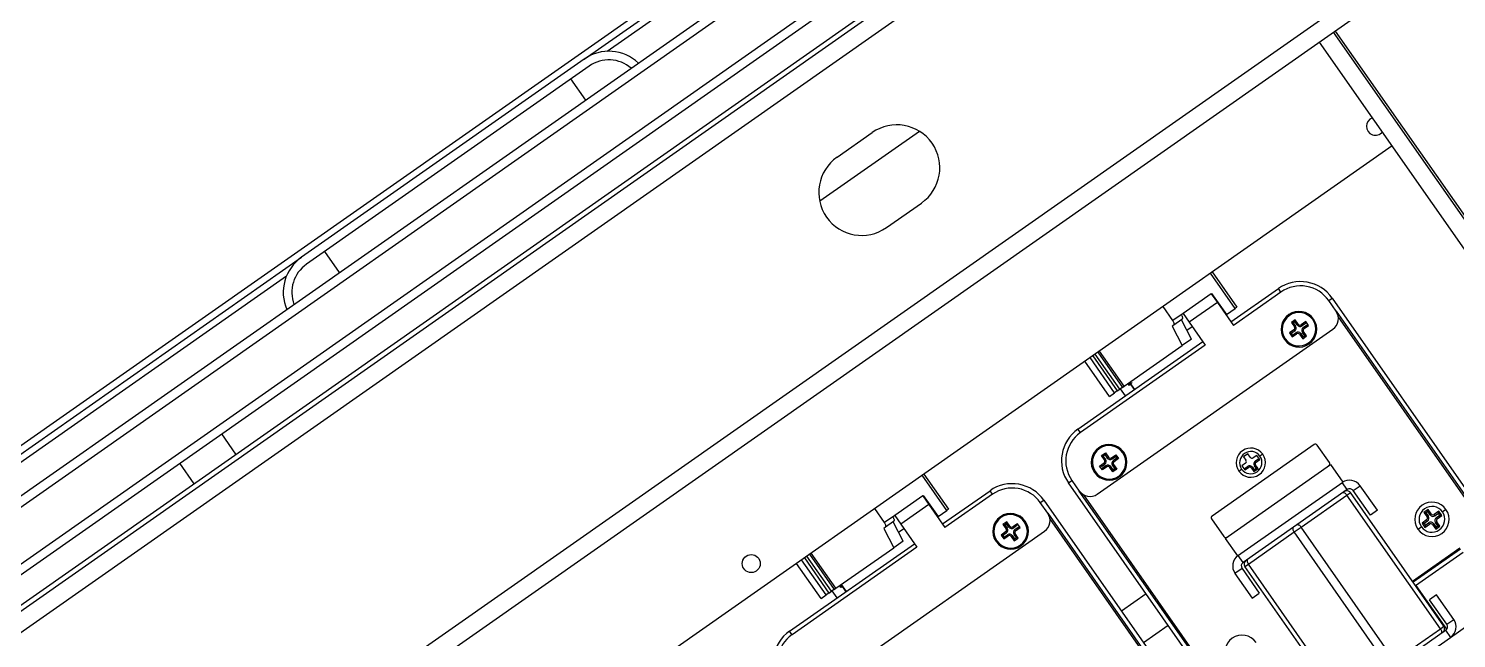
# Model space of a CAD drawing. Header units: millimetres. Extents: x 152904052 to 153933663, y 538271515 to 539240469.
# Drawn here: x 153353974.4 to 153354307, y 538947797.8 to 538947939.8 of the extents above; entities that cross this region are included whole.
import ezdxf

# ---------------------------------------------------------------- set-up
doc = ezdxf.new("R2010")
doc.units = ezdxf.units.MM
doc.layers.add('POWR', color=5, linetype='Continuous')

msp = doc.modelspace()

# ---------------------------------------------------------------- linework, layer by layer
at = {"layer": 'POWR', "color": 7}
for p, q in [((153353877.53, 538947776.12), (153354778.6, 538948407.06)), ((153353887.22, 538947771.19), (153354779.93, 538948396.27)), ((153353886.7, 538947768.26), (153354782.86, 538948395.75)), ((153353892.9, 538947759.41), (153354789.05, 538948386.91)), ((153353895.88, 538947758.94), (153354788.48, 538948383.94)), ((153354776.25, 538948366.83), (153353015.07, 538947133.64)), ((153354778.6, 538948363.48), (153353017.42, 538947130.29)), ((153353921.59, 538947769.86), (153354771.46, 538948364.95)), ((153354828.38, 538948328.99), (153353032.8, 538947071.71)), ((153354801.24, 538948304.99), (153353955.47, 538947712.77)), ((153354103.88, 538947932.66), (153354132.23, 538947952.51)), ((153354128.7, 538947948.08), (153354109.25, 538947934.46)), ((153354465.06, 538947672.35), (153354278.42, 538947938.9)), ((153354278.83, 538947939.19), (153354465.47, 538947672.63)), ((153354461.78, 538947670.05), (153354275.14, 538947936.61)), ((153354103.88, 538947932.66), (153354038.02, 538947886.55)), ((153354105.03, 538947931.02), (153354039.17, 538947884.91)), ((153354104.21, 538947923.13), (153354100.77, 538947928.04)), ((153354181.99, 538947915.84), (153354158.73, 538947899.56)), ((153354162.78, 538947909.81), (153354170.97, 538947915.54)), ((153354292.06, 538947912.44), (153353980.34, 538947694.17)), ((153354174.25, 538947893.43), (153354182.44, 538947899.16)), ((153354046.87, 538947882.98), (153354043.43, 538947887.89)), ((153353878.45, 538947774.81), (153354038.02, 538947886.55)), ((153354034.5, 538947882.12), (153353880.68, 538947774.42)), ((153354255.51, 538947874.64), (153354249.77, 538947882.83)), ((153354250.18, 538947883.11), (153354255.92, 538947874.92)), ((153354249.92, 538947878.05), (153354243.37, 538947873.46)), ((153354250.02, 538947878.12), (153354249.92, 538947878.05)), ((153354249.92, 538947878.05), (153354251.35, 538947876)), ((153354250.02, 538947878.12), (153354253.46, 538947873.2)), ((153354250.19, 538947877.87), (153354250.09, 538947877.8)), ((153354250.25, 538947877.79), (153354250.19, 538947877.66)), ((153354254.51, 538947871.49), (153354265.57, 538947879.24)), ((153354266.14, 538947878.42), (153354255.08, 538947870.68)), ((153354266.14, 538947878.42), (153354265.57, 538947879.24)), ((153354241.01, 538947871.81), (153354238.71, 538947875.08)), ((153354251.35, 538947876), (153354244.8, 538947871.41)), ((153354251.35, 538947876), (153354255.08, 538947870.68)), ((153354253.46, 538947873.2), (153354255.51, 538947874.64)), ((153354255.92, 538947874.92), (153354255.51, 538947874.64)), ((153354277.28, 538947876.45), (153354278.1, 538947877.03)), ((153354279, 538947874), (153354277.28, 538947876.45)), ((153354278.1, 538947877.03), (153354310.79, 538947830.34)), ((153354279, 538947874), (153354309.98, 538947829.76)), ((153354241.19, 538947870.71), (153354240.85, 538947870.47)), ((153354240.85, 538947870.47), (153354243.14, 538947865.98)), ((153354243.37, 538947873.46), (153354241.01, 538947871.81)), ((153354243.1, 538947872.05), (153354241.19, 538947870.71)), ((153354245.31, 538947867.49), (153354243.02, 538947871.99)), ((153354243.37, 538947873.46), (153354244.8, 538947871.41)), ((153354244.8, 538947871.41), (153354248.53, 538947866.09)), ((153354253.46, 538947873.2), (153354253.36, 538947873.13)), ((153354269.49, 538947871.98), (153354268.59, 538947871.34)), ((153354268.59, 538947871.34), (153354269.31, 538947870.32)), ((153354269.02, 538947871.27), (153354268.59, 538947871.34)), ((153354269.42, 538947871.55), (153354269.02, 538947871.27)), ((153354269.02, 538947871.27), (153354269.56, 538947870.5)), ((153354269.56, 538947870.5), (153354269.31, 538947870.32)), ((153354269.42, 538947871.55), (153354269.49, 538947871.98)), ((153354269.96, 538947870.78), (153354269.42, 538947871.55)), ((153354270.21, 538947870.95), (153354269.49, 538947871.98)), ((153354269.96, 538947870.78), (153354270.21, 538947870.95)), ((153354271.93, 538947871.55), (153354270.9, 538947870.83)), ((153354271.08, 538947870.58), (153354270.9, 538947870.83)), ((153354271.85, 538947871.12), (153354271.08, 538947870.58)), ((153354271.36, 538947870.18), (153354272.13, 538947870.72)), ((153354271.54, 538947869.93), (153354272.56, 538947870.64)), ((153354271.85, 538947871.12), (153354271.93, 538947871.55)), ((153354272.56, 538947870.64), (153354271.93, 538947871.55)), ((153354272.13, 538947870.72), (153354272.56, 538947870.64)), ((153354273.55, 538947872.01), (153354273.76, 538947872.16)), ((153354309.73, 538947829.59), (153354279.51, 538947872.75)), ((153354223.38, 538947831.39), (153354278.27, 538947869.82)), ((153354245.31, 538947867.49), (153354243.14, 538947865.98)), ((153354244.25, 538947869.56), (153354245.49, 538947870.43)), ((153354267.17, 538947867.54), (153354266.96, 538947867.4)), ((153354269.18, 538947869.62), (153354268.16, 538947868.91)), ((153354268.16, 538947868.91), (153354268.79, 538947868.01)), ((153354268.59, 538947868.83), (153354268.16, 538947868.91)), ((153354269.36, 538947869.37), (153354268.59, 538947868.83)), ((153354268.59, 538947868.83), (153354268.87, 538947868.43)), ((153354268.79, 538947868.01), (153354269.82, 538947868.72)), ((153354268.87, 538947868.43), (153354268.79, 538947868.01)), ((153354268.87, 538947868.43), (153354269.64, 538947868.97)), ((153354269.36, 538947869.37), (153354269.18, 538947869.62)), ((153354269.64, 538947868.97), (153354269.82, 538947868.72)), ((153354270.76, 538947868.78), (153354270.51, 538947868.6)), ((153354270.51, 538947868.6), (153354271.23, 538947867.58)), ((153354270.76, 538947868.78), (153354271.3, 538947868)), ((153354271.16, 538947869.06), (153354271.41, 538947869.23)), ((153354271.7, 538947868.28), (153354271.16, 538947869.06)), ((153354271.23, 538947867.58), (153354272.13, 538947868.21)), ((153354271.3, 538947868), (153354271.23, 538947867.58)), ((153354271.3, 538947868), (153354271.7, 538947868.28)), ((153354271.36, 538947870.18), (153354271.54, 538947869.93)), ((153354272.13, 538947868.21), (153354271.41, 538947869.23)), ((153354271.7, 538947868.28), (153354272.13, 538947868.21)), ((153354218.87, 538947846.54), (153354247.95, 538947866.91)), ((153354248.53, 538947866.09), (153354219.45, 538947845.72)), ((153354228.63, 538947855.81), (153354222.89, 538947864.01)), ((153354223.52, 538947864.45), (153354229.25, 538947856.25)), ((153354223.52, 538947864.44), (153354229.25, 538947856.25)), ((153354229.64, 538947856.52), (153354223.9, 538947864.71)), ((153354229.64, 538947856.52), (153354243.14, 538947865.98)), ((153354226.23, 538947854.14), (153354220.49, 538947862.33)), ((153354227.43, 538947854.97), (153354221.69, 538947863.17)), ((153354222.32, 538947863.61), (153354228.05, 538947855.41)), ((153354222.32, 538947863.6), (153354228.05, 538947855.41)), ((153354230.59, 538947857.19), (153354230.78, 538947857.19)), ((153354230.83, 538947857.36), (153354231.98, 538947855.72)), ((153354230.9, 538947857.41), (153354232.05, 538947855.77)), ((153354226.23, 538947854.14), (153354227.43, 538947854.97)), ((153354228.05, 538947855.41), (153354227.43, 538947854.97)), ((153354228.05, 538947855.41), (153354228.63, 538947855.81)), ((153354228.05, 538947855.41), (153354228.05, 538947855.41)), ((153354229.25, 538947856.25), (153354228.63, 538947855.81)), ((153354229.93, 538947854.29), (153354228.79, 538947855.93)), ((153354229.25, 538947856.25), (153354229.64, 538947856.52)), ((153354229.25, 538947856.25), (153354229.25, 538947856.25)), ((153354230.88, 538947856.78), (153354231.1, 538947856.97)), ((153354022.76, 538947840.7), (153354019.43, 538947845.45)), ((153354219.45, 538947845.72), (153354218.87, 538947846.54)), ((153354224.36, 538947840.37), (153354225.26, 538947841)), ((153354224.78, 538947840.3), (153354225.18, 538947840.58)), ((153354225.18, 538947840.58), (153354225.26, 538947841)), ((153354225.18, 538947840.58), (153354225.72, 538947839.8)), ((153354225.26, 538947841), (153354225.97, 538947839.98)), ((153354226.67, 538947839.86), (153354227.69, 538947840.57)), ((153354227.62, 538947840.15), (153354227.69, 538947840.57)), ((153354227.69, 538947840.57), (153354228.33, 538947839.67)), ((153354229.32, 538947841.04), (153354229.53, 538947841.18)), ((153354273.89, 538947842.95), (153354250.13, 538947826.31)), ((153354258.43, 538947840.79), (153354257.44, 538947840.1)), ((153354259, 538947839.97), (153354258.43, 538947840.79)), ((153354261.93, 538947840.68), (153354261.27, 538947840.22)), ((153354277.45, 538947838.73), (153354274.58, 538947842.82)), ((153354009.6, 538947838.57), (153354012.93, 538947833.82)), ((153354223.93, 538947837.93), (153354224.95, 538947838.65)), ((153354224.56, 538947837.03), (153354223.93, 538947837.93)), ((153354224.35, 538947837.86), (153354223.93, 538947837.93)), ((153354224.35, 538947837.86), (153354225.13, 538947838.4)), ((153354224.78, 538947840.3), (153354224.36, 538947840.37)), ((153354225.07, 538947839.35), (153354224.36, 538947840.37)), ((153354225.58, 538947837.75), (153354224.56, 538947837.03)), ((153354224.63, 538947837.46), (153354224.56, 538947837.03)), ((153354225.4, 538947838), (153354224.63, 538947837.46)), ((153354225.32, 538947839.52), (153354224.78, 538947840.3)), ((153354225.13, 538947838.4), (153354224.95, 538947838.65)), ((153354225.32, 538947839.52), (153354225.07, 538947839.35)), ((153354225.4, 538947838), (153354225.58, 538947837.75)), ((153354225.72, 538947839.8), (153354225.97, 538947839.98)), ((153354226.53, 538947837.8), (153354226.28, 538947837.63)), ((153354226.99, 538947836.6), (153354226.28, 538947837.63)), ((153354227.07, 538947837.03), (153354226.53, 538947837.8)), ((153354226.85, 538947839.6), (153354226.67, 538947839.86)), ((153354226.85, 538947839.6), (153354227.62, 538947840.15)), ((153354226.93, 538947838.08), (153354227.18, 538947838.26)), ((153354226.93, 538947838.08), (153354227.47, 538947837.31)), ((153354227.9, 538947837.23), (153354226.99, 538947836.6)), ((153354227.47, 538947837.31), (153354227.07, 538947837.03)), ((153354227.9, 538947839.75), (153354227.13, 538947839.21)), ((153354227.13, 538947839.21), (153354227.3, 538947838.95)), ((153354227.18, 538947838.26), (153354227.9, 538947837.23)), ((153354228.33, 538947839.67), (153354227.3, 538947838.95)), ((153354227.47, 538947837.31), (153354227.9, 538947837.23)), ((153354227.62, 538947840.15), (153354227.9, 538947839.75)), ((153354227.9, 538947839.75), (153354228.33, 538947839.67)), ((153354253.16, 538947821.11), (153354277.74, 538947838.32)), ((153354256.36, 538947836.78), (153354257.01, 538947837.23)), ((153354257.9, 538947838.59), (153354257.08, 538947838.01)), ((153354257.08, 538947838.01), (153354257.76, 538947837.03)), ((153354257.44, 538947840.1), (153354258.02, 538947839.28)), ((153354257.76, 538947837.03), (153354258.58, 538947837.6)), ((153354257.84, 538947837.46), (153354257.76, 538947837.03)), ((153354257.84, 538947837.46), (153354258.41, 538947837.85)), ((153354258.41, 538947837.85), (153354258.58, 538947837.6)), ((153354259.53, 538947837.66), (153354259.28, 538947837.48)), ((153354259.28, 538947837.48), (153354259.85, 538947836.66)), ((153354259.53, 538947837.66), (153354259.93, 538947837.09)), ((153354260.52, 538947840.42), (153354259.7, 538947839.85)), ((153354259.85, 538947836.66), (153354260.84, 538947837.35)), ((153354259.93, 538947837.09), (153354260.41, 538947837.43)), ((153354260.01, 538947837.99), (153354260.26, 538947838.17)), ((153354260.41, 538947837.43), (153354260.01, 538947837.99)), ((153354260.21, 538947839.12), (153354260.78, 538947839.51)), ((153354260.21, 538947839.12), (153354260.39, 538947838.87)), ((153354260.84, 538947837.35), (153354260.26, 538947838.17)), ((153354260.39, 538947838.87), (153354261.21, 538947839.44)), ((153354260.41, 538947837.43), (153354260.84, 538947837.35)), ((153354261.21, 538947839.44), (153354260.52, 538947840.42)), ((153354260.78, 538947839.51), (153354261.21, 538947839.44)), ((153354277.74, 538947838.32), (153354280.61, 538947834.22)), ((153354188.34, 538947827.6), (153354182.6, 538947835.79)), ((153354183.01, 538947836.08), (153354188.75, 538947827.89)), ((153354216.66, 538947834.01), (153354217.48, 538947834.58)), ((153354249.36, 538947787.32), (153354216.66, 538947834.01)), ((153354217.48, 538947834.58), (153354219.2, 538947832.13)), ((153354222.93, 538947836.57), (153354222.73, 538947836.42)), ((153354227.07, 538947837.03), (153354226.99, 538947836.6)), ((153354256.03, 538947817.02), (153354280.61, 538947834.22)), ((153354259.93, 538947837.09), (153354259.85, 538947836.66)), ((153354281.59, 538947832.47), (153354280.44, 538947834.11)), ((153354182.75, 538947831.01), (153354176.2, 538947826.43)), ((153354182.85, 538947831.08), (153354182.75, 538947831.01)), ((153354182.75, 538947831.01), (153354184.18, 538947828.97)), ((153354182.85, 538947831.08), (153354186.29, 538947826.17)), ((153354183.02, 538947830.84), (153354182.92, 538947830.77)), ((153354183.08, 538947830.75), (153354183.02, 538947830.63)), ((153354187.34, 538947824.46), (153354198.4, 538947832.2)), ((153354198.97, 538947831.39), (153354187.91, 538947823.64)), ((153354198.97, 538947831.39), (153354198.4, 538947832.2)), ((153354250.18, 538947787.89), (153354219.2, 538947832.13)), ((153354220.2, 538947831.23), (153354250.42, 538947788.06)), ((153354281.59, 538947832.47), (153354257.34, 538947815.49)), ((153354270.86, 538947823.74), (153354281.51, 538947831.19)), ((153354281.51, 538947831.19), (153354282.33, 538947831.77)), ((153354303.3, 538947800.06), (153354281.51, 538947831.19)), ((153354304.12, 538947800.64), (153354282.33, 538947831.77)), ((153354282.98, 538947832.22), (153354284.62, 538947833.37)), ((153354287, 538947826.49), (153354282.98, 538947832.22)), ((153354288.63, 538947827.64), (153354284.62, 538947833.37)), ((153354173.84, 538947824.77), (153354171.54, 538947828.05)), ((153354184.18, 538947828.97), (153354177.63, 538947824.38)), ((153354184.18, 538947828.97), (153354187.91, 538947823.64)), ((153354186.29, 538947826.17), (153354188.34, 538947827.6)), ((153354188.75, 538947827.89), (153354188.34, 538947827.6)), ((153354210.11, 538947829.42), (153354210.93, 538947829.99)), ((153354211.83, 538947826.96), (153354210.11, 538947829.42)), ((153354210.93, 538947829.99), (153354243.62, 538947783.3)), ((153354288.63, 538947827.64), (153354287, 538947826.49)), ((153354300.45, 538947827.85), (153354299.46, 538947827.16)), ((153354300.36, 538947827.36), (153354299.95, 538947827.08)), ((153354300.36, 538947827.36), (153354300.45, 538947827.85)), ((153354300.91, 538947826.59), (153354300.36, 538947827.36)), ((153354301.19, 538947826.79), (153354300.45, 538947827.85)), ((153354302.95, 538947827.41), (153354301.89, 538947826.66)), ((153354302.87, 538947826.92), (153354302.95, 538947827.41)), ((153354303.64, 538947826.43), (153354302.95, 538947827.41)), ((153354304.61, 538947827.84), (153354303.79, 538947827.26)), ((153354176.2, 538947826.43), (153354173.84, 538947824.77)), ((153354175.93, 538947825.02), (153354174.02, 538947823.68)), ((153354178.14, 538947820.46), (153354175.85, 538947824.96)), ((153354176.2, 538947826.43), (153354177.63, 538947824.38)), ((153354177.63, 538947824.38), (153354181.36, 538947819.05)), ((153354186.29, 538947826.17), (153354186.19, 538947826.1)), ((153354202.32, 538947824.94), (153354201.42, 538947824.31)), ((153354201.42, 538947824.31), (153354202.14, 538947823.29)), ((153354201.85, 538947824.24), (153354201.42, 538947824.31)), ((153354202.25, 538947824.52), (153354201.85, 538947824.24)), ((153354201.85, 538947824.24), (153354202.39, 538947823.46)), ((153354202.25, 538947824.52), (153354202.32, 538947824.94)), ((153354202.79, 538947823.74), (153354202.25, 538947824.52)), ((153354203.04, 538947823.92), (153354202.32, 538947824.94)), ((153354202.79, 538947823.74), (153354203.04, 538947823.92)), ((153354204.76, 538947824.51), (153354203.73, 538947823.8)), ((153354204.68, 538947824.09), (153354203.91, 538947823.54)), ((153354204.68, 538947824.09), (153354204.76, 538947824.51)), ((153354205.39, 538947823.61), (153354204.76, 538947824.51)), ((153354206.38, 538947824.98), (153354206.59, 538947825.12)), ((153354211.83, 538947826.96), (153354242.8, 538947782.73)), ((153354242.56, 538947782.56), (153354212.34, 538947825.72)), ((153354250.01, 538947825.62), (153354252.88, 538947821.52)), ((153354300.09, 538947825.4), (153354299.02, 538947824.66)), ((153354299.02, 538947824.66), (153354299.71, 538947823.67)), ((153354299.51, 538947824.57), (153354299.02, 538947824.66)), ((153354299.46, 538947827.16), (153354300.21, 538947826.1)), ((153354299.95, 538947827.08), (153354299.46, 538947827.16)), ((153354300.29, 538947825.11), (153354299.51, 538947824.57)), ((153354299.51, 538947824.57), (153354299.8, 538947824.16)), ((153354299.71, 538947823.67), (153354300.78, 538947824.42)), ((153354299.8, 538947824.16), (153354299.71, 538947823.67)), ((153354299.8, 538947824.16), (153354300.57, 538947824.71)), ((153354299.95, 538947827.08), (153354300.5, 538947826.3)), ((153354300.29, 538947825.11), (153354300.09, 538947825.4)), ((153354300.5, 538947826.3), (153354300.21, 538947826.1)), ((153354300.57, 538947824.71), (153354300.78, 538947824.42)), ((153354300.91, 538947826.59), (153354301.19, 538947826.79)), ((153354301.76, 538947824.5), (153354301.47, 538947824.3)), ((153354301.47, 538947824.3), (153354302.22, 538947823.23)), ((153354301.76, 538947824.5), (153354302.3, 538947823.72)), ((153354302.09, 538947826.38), (153354301.89, 538947826.66)), ((153354302.87, 538947826.92), (153354302.09, 538947826.38)), ((153354302.17, 538947824.78), (153354302.46, 538947824.99)), ((153354302.71, 538947824.01), (153354302.17, 538947824.78)), ((153354302.22, 538947823.23), (153354303.2, 538947823.92)), ((153354302.3, 538947823.72), (153354302.71, 538947824.01)), ((153354302.38, 538947825.97), (153354303.15, 538947826.51)), ((153354302.38, 538947825.97), (153354302.58, 538947825.68)), ((153354303.2, 538947823.92), (153354302.46, 538947824.99)), ((153354302.58, 538947825.68), (153354303.64, 538947826.43)), ((153354302.71, 538947824.01), (153354303.2, 538947823.92)), ((153354303.15, 538947826.51), (153354302.87, 538947826.92)), ((153354303.15, 538947826.51), (153354303.64, 538947826.43)), ((153354156.21, 538947784.36), (153354211.1, 538947822.79)), ((153354174.02, 538947823.68), (153354173.68, 538947823.44)), ((153354173.68, 538947823.44), (153354175.97, 538947818.94)), ((153354177.08, 538947822.53), (153354178.32, 538947823.39)), ((153354202.01, 538947822.59), (153354200.99, 538947821.87)), ((153354200.99, 538947821.87), (153354201.62, 538947820.97)), ((153354201.42, 538947821.8), (153354200.99, 538947821.87)), ((153354202.19, 538947822.34), (153354201.42, 538947821.8)), ((153354201.42, 538947821.8), (153354201.7, 538947821.4)), ((153354201.62, 538947820.97), (153354202.64, 538947821.69)), ((153354201.7, 538947821.4), (153354201.62, 538947820.97)), ((153354201.7, 538947821.4), (153354202.47, 538947821.94)), ((153354202.19, 538947822.34), (153354202.01, 538947822.59)), ((153354202.39, 538947823.46), (153354202.14, 538947823.29)), ((153354202.47, 538947821.94), (153354202.64, 538947821.69)), ((153354203.59, 538947821.74), (153354203.34, 538947821.57)), ((153354203.34, 538947821.57), (153354204.06, 538947820.54)), ((153354203.59, 538947821.74), (153354204.13, 538947820.97)), ((153354203.91, 538947823.54), (153354203.73, 538947823.8)), ((153354203.99, 538947822.02), (153354204.24, 538947822.2)), ((153354204.53, 538947821.25), (153354203.99, 538947822.02)), ((153354204.06, 538947820.54), (153354204.96, 538947821.17)), ((153354204.13, 538947820.97), (153354204.06, 538947820.54)), ((153354204.13, 538947820.97), (153354204.53, 538947821.25)), ((153354204.19, 538947823.15), (153354204.96, 538947823.69)), ((153354204.19, 538947823.15), (153354204.37, 538947822.89)), ((153354204.96, 538947821.17), (153354204.24, 538947822.2)), ((153354204.37, 538947822.89), (153354205.39, 538947823.61)), ((153354204.53, 538947821.25), (153354204.96, 538947821.17)), ((153354204.96, 538947823.69), (153354205.39, 538947823.61)), ((153354253.16, 538947821.11), (153354256.03, 538947817.02)), ((153354258.57, 538947815.13), (153354269.22, 538947822.59)), ((153354269.22, 538947822.59), (153354270.86, 538947823.74)), ((153354291.02, 538947791.46), (153354269.22, 538947822.59)), ((153354292.65, 538947792.61), (153354270.86, 538947823.74)), ((153354298.06, 538947823.25), (153354298.88, 538947823.82)), ((153354302.3, 538947823.72), (153354302.22, 538947823.23)), ((153354151.7, 538947799.51), (153354180.78, 538947819.87)), ((153354181.36, 538947819.05), (153354152.28, 538947798.69)), ((153354156.35, 538947817.41), (153354162.08, 538947809.22)), ((153354156.35, 538947817.41), (153354162.08, 538947809.22)), ((153354162.47, 538947809.49), (153354156.73, 538947817.68)), ((153354162.47, 538947809.49), (153354175.97, 538947818.94)), ((153354178.14, 538947820.46), (153354175.97, 538947818.94)), ((153354199.99, 538947820.51), (153354199.79, 538947820.36)), ((153354296.78, 538947811.12), (153354307.84, 538947818.87)), ((153354308.01, 538947818.62), (153354296.95, 538947810.88)), ((153354308.58, 538947817.8), (153354297.53, 538947810.06)), ((153354159.06, 538947807.1), (153354153.32, 538947815.29)), ((153354160.26, 538947807.94), (153354154.52, 538947816.13)), ((153354155.15, 538947816.57), (153354160.88, 538947808.38)), ((153354155.15, 538947816.57), (153354160.88, 538947808.38)), ((153354161.46, 538947808.78), (153354155.72, 538947816.97)), ((153354257.1, 538947814.1), (153354255.46, 538947812.95)), ((153354257.34, 538947815.49), (153354256.19, 538947817.13)), ((153354257.1, 538947814.1), (153354261.11, 538947808.37)), ((153354257.75, 538947814.56), (153354258.57, 538947815.13)), ((153354279.55, 538947783.43), (153354257.75, 538947814.56)), ((153354280.37, 538947784), (153354258.57, 538947815.13)), ((153354255.46, 538947812.95), (153354259.47, 538947807.22)), ((153354159.06, 538947807.1), (153354160.26, 538947807.94)), ((153354160.88, 538947808.38), (153354160.26, 538947807.94)), ((153354160.88, 538947808.38), (153354161.46, 538947808.78)), ((153354160.88, 538947808.38), (153354160.88, 538947808.38)), ((153354162.08, 538947809.22), (153354161.46, 538947808.78)), ((153354162.76, 538947807.25), (153354161.62, 538947808.89)), ((153354162.08, 538947809.22), (153354162.47, 538947809.49)), ((153354162.08, 538947809.22), (153354162.08, 538947809.22)), ((153354163.42, 538947810.16), (153354163.61, 538947810.15)), ((153354163.71, 538947809.75), (153354163.52, 538947809.67)), ((153354163.66, 538947810.33), (153354164.81, 538947808.69)), ((153354163.71, 538947809.75), (153354163.93, 538947809.94)), ((153354163.73, 538947810.37), (153354164.88, 538947808.74)), ((153354234.73, 538947808.21), (153354229, 538947804.19)), ((153354259.47, 538947807.22), (153354261.11, 538947808.37)), ((153354304.81, 538947800), (153354297.69, 538947810.17)), ((153354302.4, 538947807.98), (153354300.76, 538947806.83)), ((153354306.42, 538947802.24), (153354302.4, 538947807.98)), ((153354304.78, 538947801.1), (153354300.76, 538947806.83)), ((153354239.89, 538947800.83), (153354234.16, 538947796.82)), ((153354303.3, 538947800.06), (153354304.12, 538947800.64)), ((153354304.78, 538947801.1), (153354306.42, 538947802.24)), ((153354305.68, 538947798.07), (153354312.34, 538947802.73)), ((153354152.28, 538947798.69), (153354151.7, 538947799.51)), ((153354280.28, 538947782.73), (153354304.53, 538947799.7)), ((153354281.43, 538947781.09), (153354305.68, 538947798.07)), ((153354292.65, 538947792.61), (153354303.3, 538947800.06)), ((153354304.08, 538947799.39), (153354304.06, 538947799.41)), ((153354304.53, 538947799.7), (153354305.68, 538947798.07))]:
    msp.add_line(p, q, dxfattribs=at)
at = {"layer": 'POWR', "color": 7, "flags": 128}
for points in [[(153354280.52, 538947831.72), (153354280.61, 538947831.76), (153354280.72, 538947831.77), (153354280.85, 538947831.75), (153354280.98, 538947831.69), (153354281.12, 538947831.6), (153354281.26, 538947831.48), (153354281.39, 538947831.35), (153354281.51, 538947831.19)], [(153354269.87, 538947824.27), (153354269.97, 538947824.31), (153354270.08, 538947824.32), (153354270.2, 538947824.29), (153354270.33, 538947824.23), (153354270.47, 538947824.14), (153354270.61, 538947824.03), (153354270.74, 538947823.89), (153354270.86, 538947823.74)], [(153354269.06, 538947823.69), (153354268.99, 538947823.62), (153354268.94, 538947823.52), (153354268.92, 538947823.4), (153354268.93, 538947823.25), (153354268.97, 538947823.09), (153354269.03, 538947822.92), (153354269.12, 538947822.75), (153354269.22, 538947822.59)], [(153354258.41, 538947816.24), (153354258.34, 538947816.17), (153354258.29, 538947816.07), (153354258.28, 538947815.94), (153354258.28, 538947815.8), (153354258.32, 538947815.64), (153354258.38, 538947815.47), (153354258.47, 538947815.3), (153354258.57, 538947815.13)], [(153354303.3, 538947800.06), (153354303.41, 538947799.9), (153354303.49, 538947799.73), (153354303.55, 538947799.56), (153354303.59, 538947799.4), (153354303.6, 538947799.26), (153354303.58, 538947799.13), (153354303.54, 538947799.03), (153354303.47, 538947798.96)]]:
    msp.add_lwpolyline(points, dxfattribs=at)
at = {"layer": 'POWR', "color": 7}
msp.add_circle((153354142.77, 538947815.23), 2.1, dxfattribs=at)
for centre, radius, start, end in [((153354109.62, 538947924.47), 10, 46.537, 125), ((153354109.62, 538947924.47), 8, 49.4775, 125), ((153354176.7, 538947907.35), 10, 305, 125), ((153354288.17, 538947917.04), 2.1, 109.8169, 320.1831), ((153354168.51, 538947901.62), 10, 125, 305), ((153354043.76, 538947878.35), 10, 125, 203.463), ((153354043.76, 538947878.35), 8, 125, 200.5225), ((153354270.73, 538947871.87), 9, 35, 125), ((153354270.73, 538947871.87), 8, 35, 125), ((153354270.36, 538947869.78), 4.15, 35, 215), ((153354276.54, 538947872.28), 3, 305, 35), ((153354270.36, 538947869.78), 3.9, 35, 215), ((153354270.36, 538947869.78), 4.15, 215, 35), ((153354270.36, 538947869.78), 3.9, 215, 35), ((153354268.9, 538947870.03), 0.807, 305, 35), ((153354270.62, 538947871.24), 0.807, 215, 305), ((153354270.62, 538947871.24), 0.5, 215, 305), ((153354268.9, 538947870.03), 0.5, 305, 35), ((153354270.1, 538947868.31), 0.807, 35, 125), ((153354270.1, 538947868.31), 0.5, 35, 125), ((153354271.82, 538947869.52), 0.807, 125, 215), ((153354271.82, 538947869.52), 0.5, 125, 215), ((153354224.04, 538947839.17), 9, 125, 215), ((153354224.04, 538947839.17), 8, 125, 215), ((153354226.13, 538947838.8), 4.15, 35, 215), ((153354226.13, 538947838.8), 3.9, 35, 215), ((153354226.13, 538947838.8), 4.15, 215, 35), ((153354226.13, 538947838.8), 3.9, 215, 35), ((153354259.14, 538947838.73), 3.4, 35, 215), ((153354259.14, 538947838.73), 3.4, 215, 35), ((153354259.14, 538947838.73), 2.6, 35, 215), ((153354274.17, 538947842.54), 0.5, 35, 125), ((153354224.66, 538947839.06), 0.5, 305, 35), ((153354224.66, 538947839.06), 0.807, 305, 35), ((153354225.87, 538947837.34), 0.807, 35, 125), ((153354225.87, 538947837.34), 0.5, 35, 125), ((153354226.38, 538947840.27), 0.807, 215, 305), ((153354226.38, 538947840.27), 0.5, 215, 305), ((153354227.59, 538947838.55), 0.807, 125, 215), ((153354227.59, 538947838.55), 0.5, 125, 215), ((153354259.14, 538947838.73), 2.6, 215, 35), ((153354257.61, 538947839), 0.5, 305, 35), ((153354258.87, 538947837.19), 0.807, 35, 125), ((153354258.87, 538947837.19), 0.5, 35, 125), ((153354259.41, 538947840.26), 0.5, 215, 305), ((153354260.67, 538947838.46), 0.807, 125, 215), ((153354260.67, 538947838.46), 0.5, 125, 215), ((153354277.04, 538947838.44), 0.5, 305, 35), ((153354282.16, 538947831.65), 3, 35, 125), ((153354203.56, 538947824.83), 9, 35, 125), ((153354203.56, 538947824.83), 8, 35, 125), ((153354221.66, 538947833.85), 3, 215, 305), ((153354281.51, 538947831.19), 1, 35, 125), ((153354282.16, 538947831.65), 1, 35, 125), ((153354301.33, 538947825.54), 4, 35, 215), ((153354301.33, 538947825.54), 4, 215, 35), ((153354301.33, 538947825.54), 3, 35, 215), ((153354301.33, 538947825.54), 3, 215, 35), ((153354203.19, 538947822.74), 4.15, 35, 215), ((153354203.19, 538947822.74), 3.9, 35, 215), ((153354203.19, 538947822.74), 4.15, 215, 35), ((153354203.19, 538947822.74), 3.9, 215, 35), ((153354203.45, 538947824.21), 0.5, 215, 305), ((153354209.37, 538947825.24), 3, 305, 35), ((153354250.42, 538947825.9), 0.5, 125, 215), ((153354299.8, 538947825.81), 0.5, 305, 35), ((153354299.8, 538947825.81), 0.851, 305, 35), ((153354301.06, 538947824.01), 0.851, 35, 125), ((153354301.06, 538947824.01), 0.5, 35, 125), ((153354301.6, 538947827.07), 0.851, 215, 305), ((153354301.6, 538947827.07), 0.5, 215, 305), ((153354302.87, 538947825.27), 0.851, 125, 215), ((153354302.87, 538947825.27), 0.5, 125, 215), ((153354201.73, 538947823), 0.5, 305, 35), ((153354201.73, 538947823), 0.807, 305, 35), ((153354202.93, 538947821.28), 0.807, 35, 125), ((153354202.93, 538947821.28), 0.5, 35, 125), ((153354203.45, 538947824.21), 0.807, 215, 305), ((153354204.65, 538947822.49), 0.807, 125, 215), ((153354204.65, 538947822.49), 0.5, 125, 215), ((153354253.29, 538947821.81), 0.5, 215, 305), ((153354257.92, 538947814.67), 3, 125, 215), ((153354257.92, 538947814.67), 1, 125, 215), ((153354258.57, 538947815.13), 1, 125, 215), ((153354303.3, 538947800.06), 1, 305, 35), ((153354303.96, 538947800.52), 1, 305, 35), ((153354303.96, 538947800.52), 3, 305, 35), ((153354156.87, 538947792.14), 9, 125, 215), ((153354156.87, 538947792.14), 8, 125, 215), ((153354257.1, 538947794.57), 4, 35, 215)]:
    msp.add_arc(centre, radius, start, end, dxfattribs=at)
for points, knots in [([(153354241.19, 538947870.71), (153354241.23, 538947870.77), (153354241.33, 538947870.88), (153354241.3, 538947871.19), (153354241.19, 538947871.52), (153354241.06, 538947871.71), (153354241.01, 538947871.81)], [0, 0, 0, 0, 0.273241, 0.566326, 0.792171, 1, 1, 1, 1]), ([(153354242.92, 538947873.15), (153354242.97, 538947873.07), (153354243.07, 538947872.91), (153354243.18, 538947872.65), (153354243.23, 538947872.39), (153354243.21, 538947872.17), (153354243.13, 538947872.09), (153354243.1, 538947872.05)], [0, 0, 0, 0, 0.174736, 0.363548, 0.559692, 0.78787, 1, 1, 1, 1]), ([(153354230.88, 538947856.78), (153354230.8, 538947856.74), (153354230.64, 538947856.67), (153354230.7, 538947856.76), (153354230.98, 538947857.01), (153354231.34, 538947857.3), (153354231.54, 538947857.46)], [0, 0, 0, 0, 0.240848, 0.476572, 0.721491, 1, 1, 1, 1]), ([(153354231.1, 538947857.33), (153354231.01, 538947857.29), (153354230.84, 538947857.2), (153354230.76, 538947857.17), (153354230.78, 538947857.21), (153354230.78, 538947857.22)], [0, 0, 0, 0, 0.402272, 0.802406, 1, 1, 1, 1]), ([(153354230.83, 538947857.12), (153354230.8, 538947857.05), (153354230.75, 538947856.92), (153354230.71, 538947856.78), (153354230.68, 538947856.71)], [0, 0, 0, 0, 0.499894, 1, 1, 1, 1]), ([(153354231.12, 538947856.95), (153354231.11, 538947856.95), (153354231.08, 538947856.92), (153354231, 538947856.87), (153354230.93, 538947856.82), (153354230.88, 538947856.78)], [0, 0, 0, 0, 0.0635948, 0.2754375, 1, 1, 1, 1]), ([(153354174.02, 538947823.68), (153354174.06, 538947823.73), (153354174.16, 538947823.84), (153354174.13, 538947824.16), (153354174.02, 538947824.49), (153354173.89, 538947824.68), (153354173.84, 538947824.77)], [0, 0, 0, 0, 0.273241, 0.566326, 0.792171, 1, 1, 1, 1]), ([(153354175.75, 538947826.11), (153354175.8, 538947826.03), (153354175.9, 538947825.87), (153354176.01, 538947825.61), (153354176.06, 538947825.36), (153354176.04, 538947825.14), (153354175.96, 538947825.06), (153354175.93, 538947825.02)], [0, 0, 0, 0, 0.174736, 0.363548, 0.559692, 0.78787, 1, 1, 1, 1]), ([(153354163.66, 538947810.09), (153354163.63, 538947810.02), (153354163.58, 538947809.88), (153354163.54, 538947809.75), (153354163.51, 538947809.68)], [0, 0, 0, 0, 0.499894, 1, 1, 1, 1]), ([(153354163.54, 538947809.7), (153354163.54, 538947809.71), (153354163.54, 538947809.74), (153354163.72, 538947809.89), (153354163.83, 538947809.98)], [0, 0, 0, 0, 0.373588, 1, 1, 1, 1]), ([(153354163.61, 538947810.16), (153354163.61, 538947810.16), (153354163.59, 538947810.15), (153354163.6, 538947810.17), (153354163.61, 538947810.19)], [0, 0, 0, 0, 0.234258, 1, 1, 1, 1]), ([(153354163.95, 538947809.92), (153354163.94, 538947809.91), (153354163.91, 538947809.89), (153354163.83, 538947809.83), (153354163.76, 538947809.78), (153354163.71, 538947809.75)], [0, 0, 0, 0, 0.063595, 0.275437, 1, 1, 1, 1])]:
    msp.add_open_spline(points, degree=3, knots=knots, dxfattribs=at)

doc.saveas('drawing.dxf')
